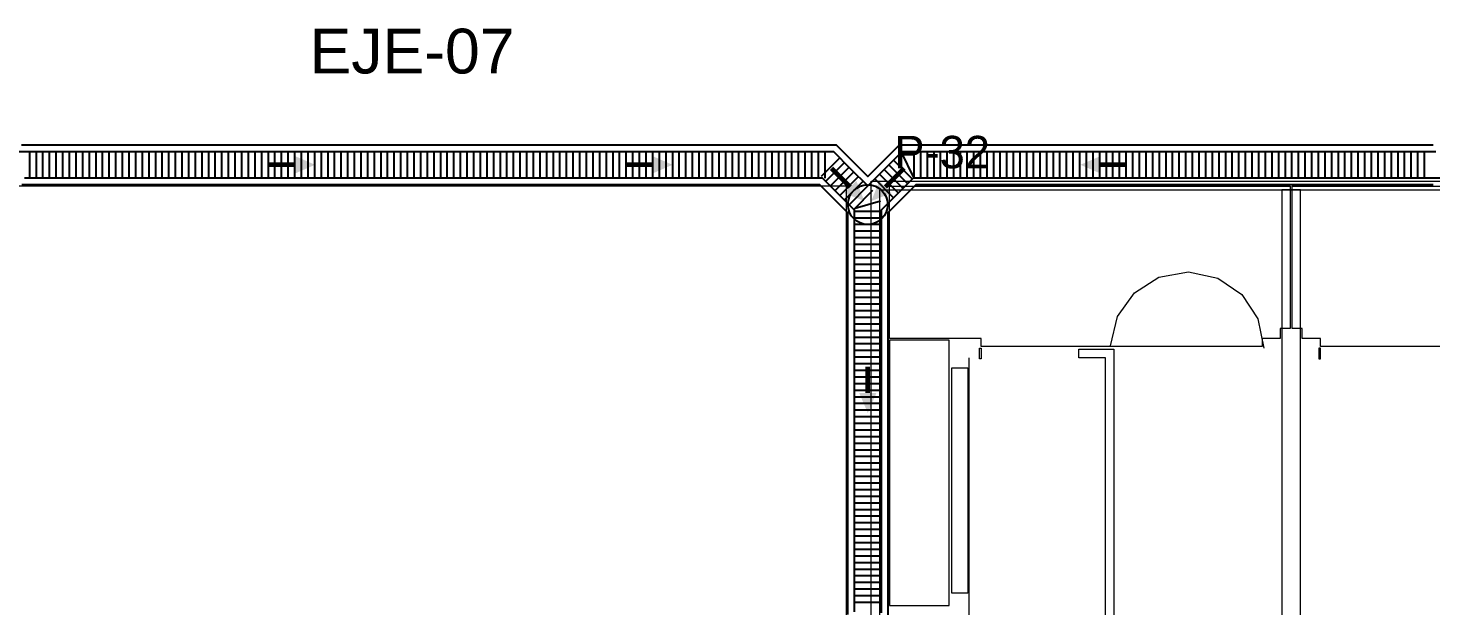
# Model space of a CAD drawing. Header units: metres. Extents: x 354768 to 355417, y 9249536 to 9250102.
# Drawn here: x 354906.94 to 354928.11, y 9249809.32 to 9249818.03 of the extents above; entities that cross this region are included whole.
import ezdxf
from ezdxf.enums import TextEntityAlignment as Align

# ---------------------------------------------------------------- set-up
doc = ezdxf.new("R2010")
doc.units = ezdxf.units.M
doc.header["$LTSCALE"] = 0.25
for name, color, linetype, lineweight in [('ARQ-BASE', 8, 'CONTINUOUS', 13), ('ARQ-TECHO', 8, 'CONTINUOUS', 13), ('ARQ-VEREDA', 9, 'CONTINUOUS', 9), ('CUNETA-S2', 6, 'CONTINUOUS', 35)]:
    doc.layers.add(name, color=color, linetype=linetype, lineweight=lineweight)
for name, color, linetype, true_color in [('CUN-FLUJO', 1, 'CONTINUOUS', 0xe60000), ('CUN-REJ-BORDE', 4, 'CONTINUOUS', 0x00aae6), ('CUN-REJ-PLATINA', 4, 'CONTINUOUS', 0x78cdf0)]:
    doc.layers.add(name, color=color, linetype=linetype, true_color=true_color)
doc.layers.add('NUDOS', color=7, linetype='CONTINUOUS')
doc.layers.add('TEXTOS', color=7, linetype='CONTINUOUS')
doc.styles.get("Standard").update_dxf_attribs({"font": 'arial.ttf'})

# ---------------------------------------------------------------- blocks, each defined once
blk = doc.blocks.new('ARQUITECTURA_BASE')
at = {"layer": 'ARQ-BASE'}
blk.add_lwpolyline([(354923.194, 9249807.848), (354923.194, 9249813.058), (354922.794, 9249813.058), (354922.794, 9249813.188), (354923.324, 9249813.188), (354923.324, 9249807.718), (354922.794, 9249807.718), (354922.794, 9249807.848), (354923.194, 9249807.848)], dxfattribs=at)
blk.add_lwpolyline([(354920.878, 9249809.508), (354920.878, 9249812.908), (354921.118, 9249812.908), (354921.118, 9249809.508), (354920.878, 9249809.508)], close=True, dxfattribs=at)
at = {"layer": 'ARQ-TECHO'}
for points in [[(354937.213, 9249804.093), (354919.663, 9249804.093), (354919.663, 9249815.723), (354937.213, 9249815.723), (354937.213, 9249804.093)], [(354937.083, 9249804.223), (354919.793, 9249804.223), (354919.793, 9249815.593), (354937.083, 9249815.593), (354937.083, 9249804.223)], [(354925.858, 9249804.223), (354926.138, 9249804.223), (354926.138, 9249815.593), (354925.858, 9249815.593), (354925.858, 9249804.223)], [(354921.293, 9249813.043), (354921.293, 9249813.203), (354921.318, 9249813.203), (354921.318, 9249813.043), (354921.293, 9249813.043)], [(354926.438, 9249813.043), (354926.438, 9249813.203), (354926.413, 9249813.203), (354926.413, 9249813.043), (354926.438, 9249813.043)]]:
    blk.add_lwpolyline(points, close=True, dxfattribs=at)
for points in [[(354923.273, 9249813.241), (354923.377, 9249813.682), (354923.631, 9249814.039), (354924, 9249814.276), (354924.447, 9249814.357), (354924.89, 9249814.261), (354925.251, 9249814.012), (354925.494, 9249813.648), (354925.583, 9249813.203)], [(354921.133, 9249813.058), (354921.133, 9249805.573)]]:
    blk.add_lwpolyline(points, dxfattribs=at)
at = {"layer": 'ARQ-VEREDA'}
for points in [[(354906.638, 9249804.987), (354919.288, 9249804.987), (354919.288, 9249815.648), (354906.638, 9249815.648), (354906.638, 9249804.987)], [(354919.938, 9249815.648), (354925.983, 9249815.648), (354925.983, 9249813.498), (354925.833, 9249813.498), (354925.833, 9249813.348), (354925.558, 9249813.348), (354925.558, 9249813.228), (354921.318, 9249813.228), (354921.318, 9249813.348), (354919.938, 9249813.348), (354919.938, 9249815.648)], [(354920.838, 9249809.323), (354920.838, 9249813.323), (354919.938, 9249813.323), (354919.938, 9249809.323), (354920.838, 9249809.323)]]:
    blk.add_lwpolyline(points, close=True, dxfattribs=at)
blk.add_lwpolyline([(354930.983, 9249813.498), (354930.833, 9249813.498), (354930.833, 9249813.348), (354930.558, 9249813.348), (354930.558, 9249813.228), (354926.438, 9249813.228), (354926.438, 9249813.348), (354926.163, 9249813.348), (354926.163, 9249813.498), (354926.013, 9249813.498), (354926.013, 9249815.648), (354930.983, 9249815.648), (354930.983, 9249813.498)], dxfattribs=at)
blk = doc.blocks.new('CUNETAS_SISTEMA_2_CENTRO_FRENTE_SUR')
at = {"layer": 'CUN-FLUJO', "const_width": 0.07}
for points in [[(354910.571, 9249815.97), (354910.971, 9249815.97)], [(354915.964, 9249815.97), (354916.364, 9249815.97)], [(354919.063, 9249815.917), (354919.345, 9249815.635)], [(354920.157, 9249815.917), (354919.875, 9249815.635)], [(354923.517, 9249815.97), (354923.117, 9249815.97)], [(354919.61, 9249812.927), (354919.61, 9249812.527)]]:
    blk.add_lwpolyline(points, dxfattribs=at)
at = {"layer": 'CUN-FLUJO', "true_color": 0xe60000}
for points in [[(354911.271, 9249815.97), (354910.971, 9249816.1), (354910.971, 9249815.84)], [(354916.664, 9249815.97), (354916.364, 9249816.1), (354916.364, 9249815.84)], [(354922.818, 9249815.97), (354923.117, 9249815.84), (354923.117, 9249816.1)], [(354919.557, 9249815.423), (354919.437, 9249815.727), (354919.253, 9249815.543)], [(354919.663, 9249815.423), (354919.967, 9249815.543), (354919.783, 9249815.727)], [(354919.61, 9249812.227), (354919.74, 9249812.527), (354919.48, 9249812.527)]]:
    blk.add_solid(points, dxfattribs=at)
at = {"layer": 'CUN-REJ-BORDE'}
for points in [[(354919.31, 9249809.184), (354919.31, 9249809.436), (354919.31, 9249809.689), (354919.31, 9249809.941), (354919.31, 9249810.194), (354919.31, 9249810.446), (354919.31, 9249810.699), (354919.31, 9249810.952), (354919.31, 9249811.204), (354919.31, 9249811.457), (354919.31, 9249811.709), (354919.31, 9249811.962), (354919.31, 9249812.215), (354919.31, 9249812.467), (354919.31, 9249812.72), (354919.31, 9249812.972), (354919.31, 9249813.225), (354919.31, 9249813.478), (354919.31, 9249813.73), (354919.31, 9249813.983), (354919.31, 9249814.235), (354919.31, 9249814.488), (354919.31, 9249814.741), (354919.31, 9249814.993), (354919.31, 9249815.246), (354919.098, 9249815.458), (354918.886, 9249815.67), (354918.635, 9249815.67), (354918.384, 9249815.67), (354918.133, 9249815.67), (354917.882, 9249815.67), (354917.632, 9249815.67), (354917.381, 9249815.67), (354917.13, 9249815.67), (354916.879, 9249815.67), (354916.628, 9249815.67), (354916.378, 9249815.67), (354916.127, 9249815.67), (354915.876, 9249815.67), (354915.625, 9249815.67), (354915.374, 9249815.67), (354915.124, 9249815.67), (354914.873, 9249815.67), (354914.622, 9249815.67), (354914.371, 9249815.67), (354914.12, 9249815.67), (354913.869, 9249815.67), (354913.619, 9249815.67), (354913.368, 9249815.67), (354913.117, 9249815.67), (354912.866, 9249815.67), (354912.615, 9249815.67), (354912.365, 9249815.67), (354912.114, 9249815.67), (354911.863, 9249815.67), (354911.612, 9249815.67), (354911.361, 9249815.67), (354911.111, 9249815.67), (354910.86, 9249815.67), (354910.609, 9249815.67), (354910.358, 9249815.67), (354910.107, 9249815.67), (354909.856, 9249815.67), (354909.606, 9249815.67), (354909.355, 9249815.67), (354909.104, 9249815.67), (354908.853, 9249815.67), (354908.602, 9249815.67), (354908.352, 9249815.67), (354908.101, 9249815.67), (354907.85, 9249815.67), (354907.599, 9249815.67), (354907.348, 9249815.67), (354907.097, 9249815.67), (354906.847, 9249815.67)], [(354928.137, 9249815.67), (354927.885, 9249815.67), (354927.634, 9249815.67), (354927.382, 9249815.67), (354927.13, 9249815.67), (354926.879, 9249815.67), (354926.627, 9249815.67), (354926.375, 9249815.67), (354926.123, 9249815.67), (354925.872, 9249815.67), (354925.62, 9249815.67), (354925.368, 9249815.67), (354925.117, 9249815.67), (354924.865, 9249815.67), (354924.613, 9249815.67), (354924.361, 9249815.67), (354924.11, 9249815.67), (354923.858, 9249815.67), (354923.606, 9249815.67), (354923.355, 9249815.67), (354923.103, 9249815.67), (354922.851, 9249815.67), (354922.6, 9249815.67), (354922.348, 9249815.67), (354922.096, 9249815.67), (354921.844, 9249815.67), (354921.593, 9249815.67), (354921.341, 9249815.67), (354921.089, 9249815.67), (354920.838, 9249815.67), (354920.586, 9249815.67), (354920.334, 9249815.67), (354920.122, 9249815.458), (354919.91, 9249815.246), (354919.91, 9249814.99), (354919.91, 9249814.734), (354919.91, 9249814.478), (354919.91, 9249814.222), (354919.91, 9249813.966), (354919.91, 9249813.71), (354919.91, 9249813.455), (354919.91, 9249813.199), (354919.91, 9249812.943), (354919.91, 9249812.687), (354919.91, 9249812.431), (354919.91, 9249812.175), (354919.91, 9249811.919), (354919.91, 9249811.663), (354919.91, 9249811.408), (354919.91, 9249811.152), (354919.91, 9249810.896), (354919.91, 9249810.64), (354919.91, 9249810.384), (354919.91, 9249810.128), (354919.91, 9249809.872), (354919.91, 9249809.616), (354919.91, 9249809.361), (354919.91, 9249809.105)], [(354919.41, 9249809.225), (354919.41, 9249809.478), (354919.41, 9249809.73), (354919.41, 9249809.983), (354919.41, 9249810.235), (354919.41, 9249810.488), (354919.41, 9249810.74), (354919.41, 9249810.993), (354919.41, 9249811.246), (354919.41, 9249811.498), (354919.41, 9249811.751), (354919.41, 9249812.003), (354919.41, 9249812.256), (354919.41, 9249812.509), (354919.41, 9249812.761), (354919.41, 9249813.014), (354919.41, 9249813.266), (354919.41, 9249813.519), (354919.41, 9249813.772), (354919.41, 9249814.024), (354919.41, 9249814.277), (354919.41, 9249814.529), (354919.41, 9249814.782), (354919.41, 9249815.035), (354919.41, 9249815.287), (354919.169, 9249815.529), (354918.927, 9249815.77), (354918.676, 9249815.77), (354918.426, 9249815.77), (354918.175, 9249815.77), (354917.924, 9249815.77), (354917.673, 9249815.77), (354917.422, 9249815.77), (354917.171, 9249815.77), (354916.921, 9249815.77), (354916.67, 9249815.77), (354916.419, 9249815.77), (354916.168, 9249815.77), (354915.917, 9249815.77), (354915.667, 9249815.77), (354915.416, 9249815.77), (354915.165, 9249815.77), (354914.914, 9249815.77), (354914.663, 9249815.77), (354914.413, 9249815.77), (354914.162, 9249815.77), (354913.911, 9249815.77), (354913.66, 9249815.77), (354913.409, 9249815.77), (354913.158, 9249815.77), (354912.908, 9249815.77), (354912.657, 9249815.77), (354912.406, 9249815.77), (354912.155, 9249815.77), (354911.904, 9249815.77), (354911.654, 9249815.77), (354911.403, 9249815.77), (354911.152, 9249815.77), (354910.901, 9249815.77), (354910.65, 9249815.77), (354910.399, 9249815.77), (354910.149, 9249815.77), (354909.898, 9249815.77), (354909.647, 9249815.77), (354909.396, 9249815.77), (354909.145, 9249815.77), (354908.895, 9249815.77), (354908.644, 9249815.77), (354908.393, 9249815.77), (354908.142, 9249815.77), (354907.891, 9249815.77), (354907.641, 9249815.77), (354907.39, 9249815.77), (354907.139, 9249815.77), (354906.888, 9249815.77)], [(354928.347, 9249815.77), (354928.096, 9249815.77), (354927.844, 9249815.77), (354927.592, 9249815.77), (354927.341, 9249815.77), (354927.089, 9249815.77), (354926.837, 9249815.77), (354926.585, 9249815.77), (354926.334, 9249815.77), (354926.082, 9249815.77), (354925.83, 9249815.77), (354925.579, 9249815.77), (354925.327, 9249815.77), (354925.075, 9249815.77), (354924.823, 9249815.77), (354924.572, 9249815.77), (354924.32, 9249815.77), (354924.068, 9249815.77), (354923.817, 9249815.77), (354923.565, 9249815.77), (354923.313, 9249815.77), (354923.062, 9249815.77), (354922.81, 9249815.77), (354922.558, 9249815.77), (354922.306, 9249815.77), (354922.055, 9249815.77), (354921.803, 9249815.77), (354921.551, 9249815.77), (354921.3, 9249815.77), (354921.048, 9249815.77), (354920.796, 9249815.77), (354920.545, 9249815.77), (354920.293, 9249815.77), (354920.051, 9249815.529), (354919.81, 9249815.287), (354919.81, 9249815.034), (354919.81, 9249814.781), (354919.81, 9249814.528), (354919.81, 9249814.274), (354919.81, 9249814.021), (354919.81, 9249813.768), (354919.81, 9249813.515), (354919.81, 9249813.262), (354919.81, 9249813.008), (354919.81, 9249812.755), (354919.81, 9249812.502), (354919.81, 9249812.249), (354919.81, 9249811.995), (354919.81, 9249811.742), (354919.81, 9249811.489), (354919.81, 9249811.236), (354919.81, 9249810.983), (354919.81, 9249810.729), (354919.81, 9249810.476), (354919.81, 9249810.223), (354919.81, 9249809.97), (354919.81, 9249809.717), (354919.81, 9249809.463), (354919.81, 9249809.21)], [(354906.803, 9249816.17), (354907.054, 9249816.17), (354907.305, 9249816.17), (354907.555, 9249816.17), (354907.806, 9249816.17), (354908.057, 9249816.17), (354908.308, 9249816.17), (354908.559, 9249816.17), (354908.809, 9249816.17), (354909.06, 9249816.17), (354909.311, 9249816.17), (354909.562, 9249816.17), (354909.813, 9249816.17), (354910.064, 9249816.17), (354910.314, 9249816.17), (354910.565, 9249816.17), (354910.816, 9249816.17), (354911.067, 9249816.17), (354911.318, 9249816.17), (354911.568, 9249816.17), (354911.819, 9249816.17), (354912.07, 9249816.17), (354912.321, 9249816.17), (354912.572, 9249816.17), (354912.822, 9249816.17), (354913.073, 9249816.17), (354913.324, 9249816.17), (354913.575, 9249816.17), (354913.826, 9249816.17), (354914.077, 9249816.17), (354914.327, 9249816.17), (354914.578, 9249816.17), (354914.829, 9249816.17), (354915.08, 9249816.17), (354915.331, 9249816.17), (354915.581, 9249816.17), (354915.832, 9249816.17), (354916.083, 9249816.17), (354916.334, 9249816.17), (354916.585, 9249816.17), (354916.836, 9249816.17), (354917.086, 9249816.17), (354917.337, 9249816.17), (354917.588, 9249816.17), (354917.839, 9249816.17), (354918.09, 9249816.17), (354918.34, 9249816.17), (354918.591, 9249816.17), (354918.842, 9249816.17), (354919.093, 9249816.17), (354919.351, 9249815.911), (354919.61, 9249815.653), (354919.869, 9249815.911), (354920.127, 9249816.17), (354920.379, 9249816.17), (354920.631, 9249816.17), (354920.882, 9249816.17), (354921.134, 9249816.17), (354921.386, 9249816.17), (354921.637, 9249816.17), (354921.889, 9249816.17), (354922.141, 9249816.17), (354922.392, 9249816.17), (354922.644, 9249816.17), (354922.896, 9249816.17), (354923.148, 9249816.17), (354923.399, 9249816.17), (354923.651, 9249816.17), (354923.903, 9249816.17), (354924.154, 9249816.17), (354924.406, 9249816.17), (354924.658, 9249816.17), (354924.909, 9249816.17), (354925.161, 9249816.17), (354925.413, 9249816.17), (354925.665, 9249816.17), (354925.916, 9249816.17), (354926.168, 9249816.17), (354926.42, 9249816.17), (354926.671, 9249816.17), (354926.923, 9249816.17), (354927.175, 9249816.17), (354927.427, 9249816.17), (354927.678, 9249816.17), (354927.93, 9249816.17), (354928.182, 9249816.17)], [(354906.844, 9249816.27), (354907.095, 9249816.27), (354907.346, 9249816.27), (354907.597, 9249816.27), (354907.848, 9249816.27), (354908.098, 9249816.27), (354908.349, 9249816.27), (354908.6, 9249816.27), (354908.851, 9249816.27), (354909.102, 9249816.27), (354909.353, 9249816.27), (354909.603, 9249816.27), (354909.854, 9249816.27), (354910.105, 9249816.27), (354910.356, 9249816.27), (354910.607, 9249816.27), (354910.857, 9249816.27), (354911.108, 9249816.27), (354911.359, 9249816.27), (354911.61, 9249816.27), (354911.861, 9249816.27), (354912.111, 9249816.27), (354912.362, 9249816.27), (354912.613, 9249816.27), (354912.864, 9249816.27), (354913.115, 9249816.27), (354913.366, 9249816.27), (354913.616, 9249816.27), (354913.867, 9249816.27), (354914.118, 9249816.27), (354914.369, 9249816.27), (354914.62, 9249816.27), (354914.87, 9249816.27), (354915.121, 9249816.27), (354915.372, 9249816.27), (354915.623, 9249816.27), (354915.874, 9249816.27), (354916.124, 9249816.27), (354916.375, 9249816.27), (354916.626, 9249816.27), (354916.877, 9249816.27), (354917.128, 9249816.27), (354917.379, 9249816.27), (354917.629, 9249816.27), (354917.88, 9249816.27), (354918.131, 9249816.27), (354918.382, 9249816.27), (354918.633, 9249816.27), (354918.883, 9249816.27), (354919.134, 9249816.27), (354919.372, 9249816.032), (354919.61, 9249815.794), (354919.848, 9249816.032), (354920.086, 9249816.27), (354920.337, 9249816.27), (354920.589, 9249816.27), (354920.841, 9249816.27), (354921.093, 9249816.27), (354921.344, 9249816.27), (354921.596, 9249816.27), (354921.848, 9249816.27), (354922.099, 9249816.27), (354922.351, 9249816.27), (354922.603, 9249816.27), (354922.854, 9249816.27), (354923.106, 9249816.27), (354923.358, 9249816.27), (354923.61, 9249816.27), (354923.861, 9249816.27), (354924.113, 9249816.27), (354924.365, 9249816.27), (354924.616, 9249816.27), (354924.868, 9249816.27), (354925.12, 9249816.27), (354925.371, 9249816.27), (354925.623, 9249816.27), (354925.875, 9249816.27), (354926.127, 9249816.27), (354926.378, 9249816.27), (354926.63, 9249816.27), (354926.882, 9249816.27), (354927.133, 9249816.27), (354927.385, 9249816.27), (354927.637, 9249816.27), (354927.889, 9249816.27), (354928.14, 9249816.27)]]:
    blk.add_lwpolyline(points, dxfattribs=at)
at = {"layer": 'CUN-REJ-PLATINA'}
for p, q in [((354906.961, 9249816.17), (354906.961, 9249815.77)), ((354907.061, 9249816.17), (354907.061, 9249815.77)), ((354907.161, 9249816.17), (354907.161, 9249815.77)), ((354907.261, 9249816.17), (354907.261, 9249815.77)), ((354907.361, 9249816.17), (354907.361, 9249815.77)), ((354907.461, 9249816.17), (354907.461, 9249815.77)), ((354907.561, 9249816.17), (354907.561, 9249815.77)), ((354907.661, 9249816.17), (354907.661, 9249815.77)), ((354907.761, 9249816.17), (354907.761, 9249815.77)), ((354907.861, 9249816.17), (354907.861, 9249815.77)), ((354907.961, 9249816.17), (354907.961, 9249815.77)), ((354908.061, 9249816.17), (354908.061, 9249815.77)), ((354908.161, 9249816.17), (354908.161, 9249815.77)), ((354908.261, 9249816.17), (354908.261, 9249815.77)), ((354908.361, 9249816.17), (354908.361, 9249815.77)), ((354908.461, 9249816.17), (354908.461, 9249815.77)), ((354908.561, 9249816.17), (354908.561, 9249815.77)), ((354908.661, 9249816.17), (354908.661, 9249815.77)), ((354908.761, 9249816.17), (354908.761, 9249815.77)), ((354908.861, 9249816.17), (354908.861, 9249815.77)), ((354908.961, 9249816.17), (354908.961, 9249815.77)), ((354909.061, 9249816.17), (354909.061, 9249815.77)), ((354909.161, 9249816.17), (354909.161, 9249815.77)), ((354909.261, 9249816.17), (354909.261, 9249815.77)), ((354909.361, 9249816.17), (354909.361, 9249815.77)), ((354909.461, 9249816.17), (354909.461, 9249815.77)), ((354909.561, 9249816.17), (354909.561, 9249815.77)), ((354909.661, 9249816.17), (354909.661, 9249815.77)), ((354909.761, 9249816.17), (354909.761, 9249815.77)), ((354909.861, 9249816.17), (354909.861, 9249815.77)), ((354909.961, 9249816.17), (354909.961, 9249815.77)), ((354910.061, 9249816.17), (354910.061, 9249815.77)), ((354910.161, 9249816.17), (354910.161, 9249815.77)), ((354910.261, 9249816.17), (354910.261, 9249815.77)), ((354910.361, 9249816.17), (354910.361, 9249815.77)), ((354910.461, 9249816.17), (354910.461, 9249815.77)), ((354910.561, 9249816.17), (354910.561, 9249815.77)), ((354910.661, 9249816.17), (354910.661, 9249815.77)), ((354910.761, 9249816.17), (354910.761, 9249815.77)), ((354910.861, 9249816.17), (354910.861, 9249815.77)), ((354910.961, 9249816.17), (354910.961, 9249815.77)), ((354911.061, 9249816.17), (354911.061, 9249815.77)), ((354911.161, 9249816.17), (354911.161, 9249815.77)), ((354911.261, 9249816.17), (354911.261, 9249815.77)), ((354911.361, 9249816.17), (354911.361, 9249815.77)), ((354911.461, 9249816.17), (354911.461, 9249815.77)), ((354911.561, 9249816.17), (354911.561, 9249815.77)), ((354911.661, 9249816.17), (354911.661, 9249815.77)), ((354911.761, 9249816.17), (354911.761, 9249815.77)), ((354911.861, 9249816.17), (354911.861, 9249815.77)), ((354911.961, 9249816.17), (354911.961, 9249815.77)), ((354912.061, 9249816.17), (354912.061, 9249815.77)), ((354912.161, 9249816.17), (354912.161, 9249815.77)), ((354912.261, 9249816.17), (354912.261, 9249815.77)), ((354912.361, 9249816.17), (354912.361, 9249815.77)), ((354912.461, 9249816.17), (354912.461, 9249815.77)), ((354912.561, 9249816.17), (354912.561, 9249815.77)), ((354912.661, 9249816.17), (354912.661, 9249815.77)), ((354912.761, 9249816.17), (354912.761, 9249815.77)), ((354912.861, 9249816.17), (354912.861, 9249815.77)), ((354912.961, 9249816.17), (354912.961, 9249815.77)), ((354913.061, 9249816.17), (354913.061, 9249815.77)), ((354913.161, 9249816.17), (354913.161, 9249815.77)), ((354913.261, 9249816.17), (354913.261, 9249815.77)), ((354913.361, 9249816.17), (354913.361, 9249815.77)), ((354913.461, 9249816.17), (354913.461, 9249815.77)), ((354913.561, 9249816.17), (354913.561, 9249815.77)), ((354913.661, 9249816.17), (354913.661, 9249815.77)), ((354913.761, 9249816.17), (354913.761, 9249815.77)), ((354913.861, 9249816.17), (354913.861, 9249815.77)), ((354913.961, 9249816.17), (354913.961, 9249815.77)), ((354914.061, 9249816.17), (354914.061, 9249815.77)), ((354914.161, 9249816.17), (354914.161, 9249815.77)), ((354914.261, 9249816.17), (354914.261, 9249815.77)), ((354914.361, 9249816.17), (354914.361, 9249815.77)), ((354914.461, 9249816.17), (354914.461, 9249815.77)), ((354914.561, 9249816.17), (354914.561, 9249815.77)), ((354914.661, 9249816.17), (354914.661, 9249815.77)), ((354914.761, 9249816.17), (354914.761, 9249815.77)), ((354914.861, 9249816.17), (354914.861, 9249815.77)), ((354914.961, 9249816.17), (354914.961, 9249815.77)), ((354915.061, 9249816.17), (354915.061, 9249815.77)), ((354915.161, 9249816.17), (354915.161, 9249815.77)), ((354915.261, 9249816.17), (354915.261, 9249815.77)), ((354915.361, 9249816.17), (354915.361, 9249815.77)), ((354915.461, 9249816.17), (354915.461, 9249815.77)), ((354915.561, 9249816.17), (354915.561, 9249815.77)), ((354915.661, 9249816.17), (354915.661, 9249815.77)), ((354915.761, 9249816.17), (354915.761, 9249815.77)), ((354915.861, 9249816.17), (354915.861, 9249815.77)), ((354915.961, 9249816.17), (354915.961, 9249815.77)), ((354916.061, 9249816.17), (354916.061, 9249815.77)), ((354916.161, 9249816.17), (354916.161, 9249815.77)), ((354916.261, 9249816.17), (354916.261, 9249815.77)), ((354916.361, 9249816.17), (354916.361, 9249815.77)), ((354916.461, 9249816.17), (354916.461, 9249815.77)), ((354916.561, 9249816.17), (354916.561, 9249815.77)), ((354916.661, 9249816.17), (354916.661, 9249815.77)), ((354916.761, 9249816.17), (354916.761, 9249815.77)), ((354916.861, 9249816.17), (354916.861, 9249815.77)), ((354916.961, 9249816.17), (354916.961, 9249815.77)), ((354917.061, 9249816.17), (354917.061, 9249815.77)), ((354917.161, 9249816.17), (354917.161, 9249815.77)), ((354917.261, 9249816.17), (354917.261, 9249815.77)), ((354917.361, 9249816.17), (354917.361, 9249815.77)), ((354917.461, 9249816.17), (354917.461, 9249815.77)), ((354917.561, 9249816.17), (354917.561, 9249815.77)), ((354917.661, 9249816.17), (354917.661, 9249815.77)), ((354917.761, 9249816.17), (354917.761, 9249815.77)), ((354917.861, 9249816.17), (354917.861, 9249815.77)), ((354917.961, 9249816.17), (354917.961, 9249815.77)), ((354918.061, 9249816.17), (354918.061, 9249815.77)), ((354918.161, 9249816.17), (354918.161, 9249815.77)), ((354918.261, 9249816.17), (354918.261, 9249815.77)), ((354918.361, 9249816.17), (354918.361, 9249815.77)), ((354918.461, 9249816.17), (354918.461, 9249815.77)), ((354918.561, 9249816.17), (354918.561, 9249815.77)), ((354918.661, 9249816.17), (354918.661, 9249815.77)), ((354918.761, 9249816.17), (354918.761, 9249815.77)), ((354918.861, 9249816.17), (354918.861, 9249815.77)), ((354918.961, 9249816.17), (354918.961, 9249815.77)), ((354920.297, 9249815.789), (354920.121, 9249816.149)), ((354920.309, 9249815.77), (354920.309, 9249816.17)), ((354920.409, 9249815.77), (354920.409, 9249816.17)), ((354920.509, 9249815.77), (354920.509, 9249816.17)), ((354920.609, 9249815.77), (354920.609, 9249816.17)), ((354920.709, 9249815.77), (354920.709, 9249816.17)), ((354920.809, 9249815.77), (354920.809, 9249816.17)), ((354920.909, 9249815.77), (354920.909, 9249816.17)), ((354921.009, 9249815.77), (354921.009, 9249816.17)), ((354921.109, 9249815.77), (354921.109, 9249816.17)), ((354921.209, 9249815.77), (354921.209, 9249816.17)), ((354921.309, 9249815.77), (354921.309, 9249816.17)), ((354921.409, 9249815.77), (354921.409, 9249816.17)), ((354921.509, 9249815.77), (354921.509, 9249816.17)), ((354921.609, 9249815.77), (354921.609, 9249816.17)), ((354921.709, 9249815.77), (354921.709, 9249816.17)), ((354921.809, 9249815.77), (354921.809, 9249816.17)), ((354921.909, 9249815.77), (354921.909, 9249816.17)), ((354922.009, 9249815.77), (354922.009, 9249816.17)), ((354922.109, 9249815.77), (354922.109, 9249816.17)), ((354922.209, 9249815.77), (354922.209, 9249816.17)), ((354922.309, 9249815.77), (354922.309, 9249816.17)), ((354922.409, 9249815.77), (354922.409, 9249816.17)), ((354922.509, 9249815.77), (354922.509, 9249816.17)), ((354922.609, 9249815.77), (354922.609, 9249816.17)), ((354922.709, 9249815.77), (354922.709, 9249816.17)), ((354922.809, 9249815.77), (354922.809, 9249816.17)), ((354922.909, 9249815.77), (354922.909, 9249816.17)), ((354923.009, 9249815.77), (354923.009, 9249816.17)), ((354923.109, 9249815.77), (354923.109, 9249816.17)), ((354923.209, 9249815.77), (354923.209, 9249816.17)), ((354923.309, 9249815.77), (354923.309, 9249816.17)), ((354923.409, 9249815.77), (354923.409, 9249816.17)), ((354923.509, 9249815.77), (354923.509, 9249816.17)), ((354923.609, 9249815.77), (354923.609, 9249816.17)), ((354923.709, 9249815.77), (354923.709, 9249816.17)), ((354923.809, 9249815.77), (354923.809, 9249816.17)), ((354923.909, 9249815.77), (354923.909, 9249816.17)), ((354924.009, 9249815.77), (354924.009, 9249816.17)), ((354924.109, 9249815.77), (354924.109, 9249816.17)), ((354924.209, 9249815.77), (354924.209, 9249816.17)), ((354924.309, 9249815.77), (354924.309, 9249816.17)), ((354924.409, 9249815.77), (354924.409, 9249816.17)), ((354924.509, 9249815.77), (354924.509, 9249816.17)), ((354924.609, 9249815.77), (354924.609, 9249816.17)), ((354924.709, 9249815.77), (354924.709, 9249816.17)), ((354924.809, 9249815.77), (354924.809, 9249816.17)), ((354924.909, 9249815.77), (354924.909, 9249816.17)), ((354925.009, 9249815.77), (354925.009, 9249816.17)), ((354925.109, 9249815.77), (354925.109, 9249816.17)), ((354925.209, 9249815.77), (354925.209, 9249816.17)), ((354925.309, 9249815.77), (354925.309, 9249816.17)), ((354925.409, 9249815.77), (354925.409, 9249816.17)), ((354925.509, 9249815.77), (354925.509, 9249816.17)), ((354925.609, 9249815.77), (354925.609, 9249816.17)), ((354925.709, 9249815.77), (354925.709, 9249816.17)), ((354925.809, 9249815.77), (354925.809, 9249816.17)), ((354925.909, 9249815.77), (354925.909, 9249816.17)), ((354926.009, 9249815.77), (354926.009, 9249816.17)), ((354926.109, 9249815.77), (354926.109, 9249816.17)), ((354926.209, 9249815.77), (354926.209, 9249816.17)), ((354926.309, 9249815.77), (354926.309, 9249816.17)), ((354926.409, 9249815.77), (354926.409, 9249816.17)), ((354926.509, 9249815.77), (354926.509, 9249816.17)), ((354926.609, 9249815.77), (354926.609, 9249816.17)), ((354926.709, 9249815.77), (354926.709, 9249816.17)), ((354926.809, 9249815.77), (354926.809, 9249816.17)), ((354926.909, 9249815.77), (354926.909, 9249816.17)), ((354927.009, 9249815.77), (354927.009, 9249816.17)), ((354927.109, 9249815.77), (354927.109, 9249816.17)), ((354927.209, 9249815.77), (354927.209, 9249816.17)), ((354927.309, 9249815.77), (354927.309, 9249816.17)), ((354927.409, 9249815.77), (354927.409, 9249816.17)), ((354927.509, 9249815.77), (354927.509, 9249816.17)), ((354927.609, 9249815.77), (354927.609, 9249816.17)), ((354927.709, 9249815.77), (354927.709, 9249816.17)), ((354927.809, 9249815.77), (354927.809, 9249816.17)), ((354927.909, 9249815.77), (354927.909, 9249816.17)), ((354928.009, 9249815.77), (354928.009, 9249816.17)), ((354919.188, 9249816.075), (354918.905, 9249815.792)), ((354919.259, 9249816.004), (354918.976, 9249815.721)), ((354919.329, 9249815.934), (354919.046, 9249815.651)), ((354920.138, 9249815.615), (354919.855, 9249815.898)), ((354920.209, 9249815.686), (354919.926, 9249815.969)), ((354920.28, 9249815.757), (354919.997, 9249816.04)), ((354919.4, 9249815.863), (354919.117, 9249815.58)), ((354919.471, 9249815.792), (354919.188, 9249815.509)), ((354919.541, 9249815.721), (354919.259, 9249815.439)), ((354919.997, 9249815.474), (354919.714, 9249815.757)), ((354920.068, 9249815.545), (354919.785, 9249815.828)), ((354919.612, 9249815.651), (354919.329, 9249815.368)), ((354919.683, 9249815.58), (354919.4, 9249815.297)), ((354919.81, 9249815.267), (354919.41, 9249815.267)), ((354919.803, 9249815.421), (354919.417, 9249815.313)), ((354919.81, 9249815.167), (354919.41, 9249815.167)), ((354919.81, 9249815.067), (354919.41, 9249815.067)), ((354919.81, 9249814.967), (354919.41, 9249814.967)), ((354919.81, 9249814.867), (354919.41, 9249814.867)), ((354919.81, 9249814.767), (354919.41, 9249814.767)), ((354919.81, 9249814.667), (354919.41, 9249814.667)), ((354919.81, 9249814.567), (354919.41, 9249814.567)), ((354919.81, 9249814.467), (354919.41, 9249814.467)), ((354919.81, 9249814.367), (354919.41, 9249814.367)), ((354919.81, 9249814.267), (354919.41, 9249814.267)), ((354919.81, 9249814.167), (354919.41, 9249814.167)), ((354919.81, 9249814.067), (354919.41, 9249814.067)), ((354919.81, 9249813.967), (354919.41, 9249813.967)), ((354919.81, 9249813.867), (354919.41, 9249813.867)), ((354919.81, 9249813.767), (354919.41, 9249813.767)), ((354919.81, 9249813.667), (354919.41, 9249813.667)), ((354919.81, 9249813.567), (354919.41, 9249813.567)), ((354919.81, 9249813.467), (354919.41, 9249813.467)), ((354919.81, 9249813.367), (354919.41, 9249813.367)), ((354919.81, 9249813.267), (354919.41, 9249813.267)), ((354919.81, 9249813.167), (354919.41, 9249813.167)), ((354919.81, 9249813.067), (354919.41, 9249813.067)), ((354919.81, 9249812.967), (354919.41, 9249812.967)), ((354919.81, 9249812.867), (354919.41, 9249812.867)), ((354919.81, 9249812.767), (354919.41, 9249812.767)), ((354919.81, 9249812.667), (354919.41, 9249812.667)), ((354919.81, 9249812.567), (354919.41, 9249812.567)), ((354919.81, 9249812.467), (354919.41, 9249812.467)), ((354919.81, 9249812.367), (354919.41, 9249812.367)), ((354919.81, 9249812.267), (354919.41, 9249812.267)), ((354919.81, 9249812.167), (354919.41, 9249812.167)), ((354919.81, 9249812.067), (354919.41, 9249812.067)), ((354919.81, 9249811.967), (354919.41, 9249811.967)), ((354919.81, 9249811.867), (354919.41, 9249811.867)), ((354919.81, 9249811.767), (354919.41, 9249811.767)), ((354919.81, 9249811.667), (354919.41, 9249811.667)), ((354919.81, 9249811.567), (354919.41, 9249811.567)), ((354919.81, 9249811.467), (354919.41, 9249811.467)), ((354919.81, 9249811.367), (354919.41, 9249811.367)), ((354919.81, 9249811.267), (354919.41, 9249811.267)), ((354919.81, 9249811.167), (354919.41, 9249811.167)), ((354919.81, 9249811.067), (354919.41, 9249811.067)), ((354919.81, 9249810.967), (354919.41, 9249810.967)), ((354919.81, 9249810.867), (354919.41, 9249810.867)), ((354919.81, 9249810.767), (354919.41, 9249810.767)), ((354919.81, 9249810.667), (354919.41, 9249810.667)), ((354919.81, 9249810.567), (354919.41, 9249810.567)), ((354919.81, 9249810.467), (354919.41, 9249810.467)), ((354919.81, 9249810.367), (354919.41, 9249810.367)), ((354919.81, 9249810.267), (354919.41, 9249810.267)), ((354919.81, 9249810.167), (354919.41, 9249810.167)), ((354919.81, 9249810.067), (354919.41, 9249810.067)), ((354919.81, 9249809.967), (354919.41, 9249809.967)), ((354919.81, 9249809.867), (354919.41, 9249809.867)), ((354919.81, 9249809.767), (354919.41, 9249809.767)), ((354919.81, 9249809.667), (354919.41, 9249809.667)), ((354919.81, 9249809.567), (354919.41, 9249809.567)), ((354919.81, 9249809.467), (354919.41, 9249809.467)), ((354919.81, 9249809.367), (354919.41, 9249809.367))]:
    blk.add_line(p, q, dxfattribs=at)
blk = doc.blocks.new('ROTULOS_RED')
at = {"layer": 'NUDOS'}
blk.add_circle((354919.61, 9249815.37), 0.3, dxfattribs=at)
at = {"layer": 'TEXTOS', "color": 6}
blk.add_text('EJE-07', height=0.675, dxfattribs=at).set_placement((354911.188, 9249817.145), align=Align.BOTTOM_LEFT)
at = {"layer": 'TEXTOS'}
blk.add_text('P-32', height=0.4894, dxfattribs=at).set_placement((354920.01, 9249815.77), align=Align.BOTTOM_LEFT)

msp = doc.modelspace()

# ---------------------------------------------------------------- block references
at = {"layer": 'ARQ-BASE'}
msp.add_blockref('ARQUITECTURA_BASE', (0, 0), dxfattribs=at)
at = {"layer": 'CUNETA-S2'}
msp.add_blockref('CUNETAS_SISTEMA_2_CENTRO_FRENTE_SUR', (0, 0), dxfattribs=at)
at = {"layer": 'NUDOS'}
msp.add_blockref('ROTULOS_RED', (0, 0), dxfattribs=at)

doc.saveas('drawing.dxf')
